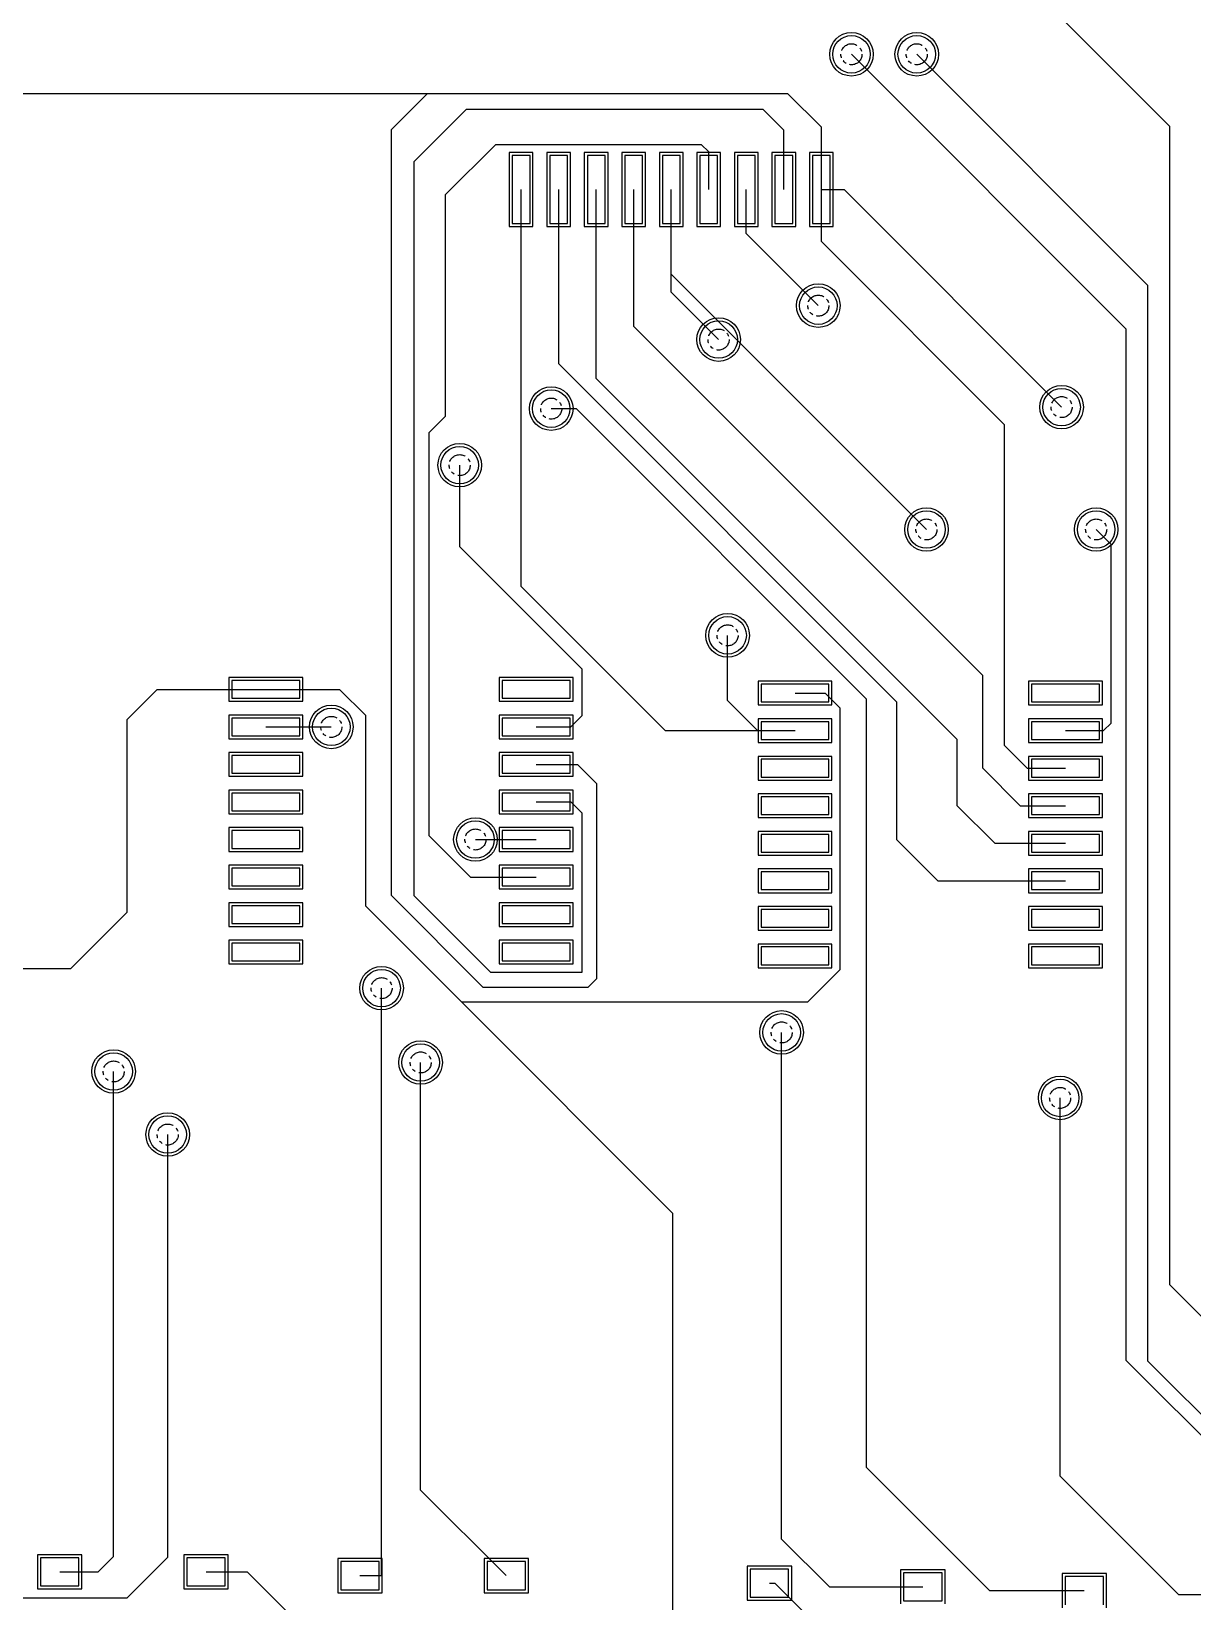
# Model space of a CAD drawing. Extents: x 208 to 628, y 649 to 1243.
# Drawn here: x 348.5 to 387.8, y 1077.9 to 1131 of the extents above; entities that cross this region are included whole.
import ezdxf

# ---------------------------------------------------------------- set-up
doc = ezdxf.new("R2010")
doc.units = 0
doc.header["$MEASUREMENT"] = 0
doc.linetypes.add('PHANTOM2', pattern=[1.25, 0.625, -0.125, 0.125, -0.125, 0.125, -0.125])
for name, color, linetype in [('BottomSolder', 6, 'CONTINUOUS'), ('MultiLayer', 9, 'CONTINUOUS'), ('TOPLAYER', 250, 'CONTINUOUS'), ('TopPaste', 8, 'CONTINUOUS'), ('TopSolder', 216, 'CONTINUOUS'), ('VIAHOLELAYER', 255, 'PHANTOM2')]:
    doc.layers.add(name, color=color, linetype=linetype)

msp = doc.modelspace()

# ---------------------------------------------------------------- linework, layer by layer
at = {"layer": 'BottomSolder'}
for centre in [(376.267, 1130.251), (378.477, 1130.251), (375.146, 1121.746), (371.772, 1120.599), (366.107, 1118.262), (383.379, 1118.313), (363.009, 1116.349), (378.805, 1114.173), (384.548, 1114.173), (372.076, 1110.591), (358.665, 1107.493), (363.542, 1103.683), (360.367, 1098.653), (373.905, 1097.155), (361.688, 1096.139), (351.299, 1095.834), (383.329, 1094.939), (353.128, 1093.7)]:
    msp.add_circle(centre, 0.737, dxfattribs=at)
at = {"layer": 'MultiLayer'}
for centre in [(376.267, 1130.251), (378.477, 1130.251), (375.146, 1121.746), (371.772, 1120.599), (366.107, 1118.262), (383.379, 1118.313), (363.009, 1116.349), (378.805, 1114.173), (384.548, 1114.173), (372.076, 1110.591), (358.665, 1107.493), (363.542, 1103.683), (360.367, 1098.653), (373.905, 1097.155), (361.688, 1096.139), (351.299, 1095.834), (383.329, 1094.939), (353.128, 1093.7)]:
    msp.add_circle(centre, 0.635, dxfattribs=at)
at = {"layer": 'TOPLAYER'}
for p, q in [((381.195, 1133.655), (387.037, 1127.813)), ((376.267, 1130.251), (385.564, 1120.955)), ((378.477, 1130.251), (386.3, 1122.428)), ((341.596, 1128.93), (361.916, 1128.93)), ((360.697, 1127.711), (361.916, 1128.93)), ((361.916, 1128.93), (374.108, 1128.93)), ((374.108, 1128.93), (375.249, 1127.79)), ((361.473, 1126.625), (363.245, 1128.397)), ((363.245, 1128.397), (373.267, 1128.397)), ((373.267, 1128.397), (373.979, 1127.686)), ((360.697, 1101.79), (360.697, 1127.711)), ((373.979, 1125.676), (373.979, 1127.686)), ((375.249, 1125.676), (375.249, 1127.79)), ((387.037, 1088.61), (387.037, 1127.813)), ((362.53, 1125.505), (364.228, 1127.203)), ((364.228, 1127.203), (371.185, 1127.203)), ((371.185, 1127.203), (371.439, 1126.949)), ((371.439, 1125.676), (371.439, 1126.949)), ((361.473, 1101.772), (361.473, 1126.625)), ((365.389, 1126.826), (364.789, 1126.826)), ((364.789, 1126.826), (364.789, 1124.526)), ((365.389, 1124.526), (365.389, 1126.826)), ((366.659, 1126.826), (366.059, 1126.826)), ((366.059, 1126.826), (366.059, 1124.526)), ((366.659, 1124.526), (366.659, 1126.826)), ((367.929, 1126.826), (367.329, 1126.826)), ((367.329, 1126.826), (367.329, 1124.526)), ((367.929, 1124.526), (367.929, 1126.826)), ((369.199, 1126.826), (368.599, 1126.826)), ((368.599, 1126.826), (368.599, 1124.526)), ((369.199, 1124.526), (369.199, 1126.826)), ((370.469, 1126.826), (369.869, 1126.826)), ((369.869, 1126.826), (369.869, 1124.526)), ((370.469, 1124.526), (370.469, 1126.826)), ((371.739, 1126.826), (371.139, 1126.826)), ((371.139, 1126.826), (371.139, 1124.526)), ((371.739, 1124.526), (371.739, 1126.826)), ((373.009, 1126.826), (372.409, 1126.826)), ((372.409, 1126.826), (372.409, 1124.526)), ((373.009, 1124.526), (373.009, 1126.826)), ((374.279, 1126.826), (373.679, 1126.826)), ((373.679, 1126.826), (373.679, 1124.526)), ((374.279, 1124.526), (374.279, 1126.826)), ((375.549, 1126.826), (374.949, 1126.826)), ((374.949, 1126.826), (374.949, 1124.526)), ((375.549, 1124.526), (375.549, 1126.826)), ((362.53, 1118.003), (362.53, 1125.505)), ((365.089, 1112.242), (365.089, 1125.676)), ((366.359, 1119.774), (366.359, 1125.676)), ((367.629, 1119.281), (367.629, 1125.676)), ((368.899, 1121.045), (368.899, 1125.676)), ((370.169, 1122.809), (370.169, 1125.676)), ((372.709, 1124.183), (372.709, 1125.676)), ((375.249, 1123.919), (375.249, 1125.676)), ((375.249, 1125.676), (376.017, 1125.676)), ((376.017, 1125.676), (383.379, 1118.313)), ((364.789, 1124.526), (365.389, 1124.526)), ((366.059, 1124.526), (366.659, 1124.526)), ((367.329, 1124.526), (367.929, 1124.526)), ((368.599, 1124.526), (369.199, 1124.526)), ((369.869, 1124.526), (370.469, 1124.526)), ((371.139, 1124.526), (371.739, 1124.526)), ((372.409, 1124.526), (373.009, 1124.526)), ((373.679, 1124.526), (374.279, 1124.526)), ((374.949, 1124.526), (375.549, 1124.526)), ((372.709, 1124.183), (375.146, 1121.746)), ((375.249, 1123.919), (381.449, 1117.718)), ((370.169, 1122.202), (370.169, 1122.809)), ((370.169, 1122.809), (378.805, 1114.173)), ((370.169, 1122.202), (371.772, 1120.599)), ((386.3, 1086.033), (386.3, 1122.428)), ((368.899, 1121.045), (380.716, 1109.227)), ((385.564, 1086.055), (385.564, 1120.955)), ((366.359, 1119.774), (377.807, 1108.325)), ((367.629, 1119.281), (379.849, 1107.061)), ((361.977, 1117.45), (362.53, 1118.003)), ((366.107, 1118.262), (366.946, 1118.262)), ((366.946, 1118.262), (376.775, 1108.432)), ((361.977, 1103.81), (361.977, 1117.45)), ((381.449, 1106.858), (381.449, 1117.718)), ((363.009, 1113.589), (363.009, 1116.349)), ((384.548, 1114.173), (385.056, 1113.665)), ((363.009, 1113.589), (367.149, 1109.448)), ((385.056, 1107.62), (385.056, 1113.665)), ((365.089, 1112.242), (369.965, 1107.366)), ((372.076, 1108.382), (372.076, 1110.591)), ((367.149, 1107.874), (367.149, 1109.448)), ((357.6, 1109.063), (355.3, 1109.063)), ((355.3, 1109.063), (355.3, 1108.463)), ((357.6, 1108.463), (357.6, 1109.063)), ((366.749, 1109.063), (364.449, 1109.063)), ((364.449, 1109.063), (364.449, 1108.463)), ((366.749, 1108.463), (366.749, 1109.063)), ((375.507, 1108.936), (373.207, 1108.936)), ((373.207, 1108.936), (373.207, 1108.336)), ((375.507, 1108.336), (375.507, 1108.936)), ((380.716, 1106.092), (380.716, 1109.227)), ((384.656, 1108.936), (382.356, 1108.936)), ((382.356, 1108.936), (382.356, 1108.336)), ((384.656, 1108.336), (384.656, 1108.936)), ((351.756, 1107.747), (352.772, 1108.763)), ((352.772, 1108.763), (356.45, 1108.763)), ((355.3, 1108.463), (357.6, 1108.463)), ((356.45, 1108.763), (358.945, 1108.763)), ((358.945, 1108.763), (359.834, 1107.874)), ((364.449, 1108.463), (366.749, 1108.463)), ((372.076, 1108.382), (373.092, 1107.366)), ((373.207, 1108.336), (375.507, 1108.336)), ((374.357, 1108.636), (375.38, 1108.636)), ((375.38, 1108.636), (375.886, 1108.129)), ((376.775, 1082.432), (376.775, 1108.432)), ((377.807, 1103.667), (377.807, 1108.325)), ((382.356, 1108.336), (384.656, 1108.336)), ((351.756, 1101.219), (351.756, 1107.747)), ((357.6, 1107.793), (355.3, 1107.793)), ((355.3, 1107.793), (355.3, 1107.193)), ((357.6, 1107.193), (357.6, 1107.793)), ((359.834, 1101.422), (359.834, 1107.874)), ((366.749, 1107.793), (364.449, 1107.793)), ((364.449, 1107.793), (364.449, 1107.193)), ((366.749, 1107.193), (366.749, 1107.793)), ((366.768, 1107.493), (367.149, 1107.874)), ((375.886, 1099.288), (375.886, 1108.129)), ((356.45, 1107.493), (358.665, 1107.493)), ((365.599, 1107.493), (366.768, 1107.493)), ((369.965, 1107.366), (373.092, 1107.366)), ((373.092, 1107.366), (374.357, 1107.366)), ((375.507, 1107.666), (373.207, 1107.666)), ((373.207, 1107.666), (373.207, 1107.066)), ((375.507, 1107.066), (375.507, 1107.666)), ((384.656, 1107.666), (382.356, 1107.666)), ((382.356, 1107.666), (382.356, 1107.066)), ((383.506, 1107.366), (384.802, 1107.366)), ((384.656, 1107.066), (384.656, 1107.666)), ((384.802, 1107.366), (385.056, 1107.62)), ((355.3, 1107.193), (357.6, 1107.193)), ((364.449, 1107.193), (366.749, 1107.193)), ((373.207, 1107.066), (375.507, 1107.066)), ((379.849, 1104.826), (379.849, 1107.061)), ((381.449, 1106.858), (382.211, 1106.096)), ((382.356, 1107.066), (384.656, 1107.066)), ((357.6, 1106.523), (355.3, 1106.523)), ((355.3, 1106.523), (355.3, 1105.923)), ((357.6, 1105.923), (357.6, 1106.523)), ((366.749, 1106.523), (364.449, 1106.523)), ((364.449, 1106.523), (364.449, 1105.923)), ((365.599, 1106.223), (366.996, 1106.223)), ((366.749, 1105.923), (366.749, 1106.523)), ((366.996, 1106.223), (367.653, 1105.566)), ((375.507, 1106.396), (373.207, 1106.396)), ((373.207, 1106.396), (373.207, 1105.796)), ((375.507, 1105.796), (375.507, 1106.396)), ((384.656, 1106.396), (382.356, 1106.396)), ((382.356, 1106.396), (382.356, 1105.796)), ((384.656, 1105.796), (384.656, 1106.396)), ((355.3, 1105.923), (357.6, 1105.923)), ((364.449, 1105.923), (366.749, 1105.923)), ((373.207, 1105.796), (375.507, 1105.796)), ((380.716, 1106.092), (381.982, 1104.826)), ((382.211, 1106.096), (383.506, 1106.096)), ((382.356, 1105.796), (384.656, 1105.796)), ((357.6, 1105.253), (355.3, 1105.253)), ((355.3, 1105.253), (355.3, 1104.653)), ((357.6, 1104.653), (357.6, 1105.253)), ((366.749, 1105.253), (364.449, 1105.253)), ((364.449, 1105.253), (364.449, 1104.653)), ((366.749, 1104.653), (366.749, 1105.253)), ((367.653, 1098.984), (367.653, 1105.566)), ((375.507, 1105.126), (373.207, 1105.126)), ((373.207, 1105.126), (373.207, 1104.526)), ((375.507, 1104.526), (375.507, 1105.126)), ((384.656, 1105.126), (382.356, 1105.126)), ((382.356, 1105.126), (382.356, 1104.526)), ((384.656, 1104.526), (384.656, 1105.126)), ((355.3, 1104.653), (357.6, 1104.653)), ((364.449, 1104.653), (366.749, 1104.653)), ((365.599, 1104.953), (366.768, 1104.953)), ((366.768, 1104.953), (367.149, 1104.572)), ((367.149, 1099.195), (367.149, 1104.572)), ((379.849, 1104.826), (381.119, 1103.556)), ((381.982, 1104.826), (383.506, 1104.826)), ((373.207, 1104.526), (375.507, 1104.526)), ((382.356, 1104.526), (384.656, 1104.526)), ((357.6, 1103.983), (355.3, 1103.983)), ((355.3, 1103.983), (355.3, 1103.383)), ((357.6, 1103.383), (357.6, 1103.983)), ((361.977, 1103.81), (363.374, 1102.413)), ((363.542, 1103.683), (365.599, 1103.683)), ((366.749, 1103.983), (364.449, 1103.983)), ((364.449, 1103.983), (364.449, 1103.383)), ((366.749, 1103.383), (366.749, 1103.983)), ((375.507, 1103.856), (373.207, 1103.856)), ((373.207, 1103.856), (373.207, 1103.256)), ((375.507, 1103.256), (375.507, 1103.856)), ((377.807, 1103.667), (379.188, 1102.286)), ((381.119, 1103.556), (383.506, 1103.556)), ((384.656, 1103.856), (382.356, 1103.856)), ((382.356, 1103.856), (382.356, 1103.256)), ((384.656, 1103.256), (384.656, 1103.856)), ((355.3, 1103.383), (357.6, 1103.383)), ((364.449, 1103.383), (366.749, 1103.383)), ((373.207, 1103.256), (375.507, 1103.256)), ((382.356, 1103.256), (384.656, 1103.256)), ((357.6, 1102.713), (355.3, 1102.713)), ((355.3, 1102.713), (355.3, 1102.113)), ((357.6, 1102.113), (357.6, 1102.713)), ((366.749, 1102.713), (364.449, 1102.713)), ((364.449, 1102.713), (364.449, 1102.113)), ((366.749, 1102.113), (366.749, 1102.713)), ((375.507, 1102.586), (373.207, 1102.586)), ((373.207, 1102.586), (373.207, 1101.986)), ((375.507, 1101.986), (375.507, 1102.586)), ((384.656, 1102.586), (382.356, 1102.586)), ((382.356, 1102.586), (382.356, 1101.986)), ((384.656, 1101.986), (384.656, 1102.586)), ((355.3, 1102.113), (357.6, 1102.113)), ((363.374, 1102.413), (365.599, 1102.413)), ((364.449, 1102.113), (366.749, 1102.113)), ((373.207, 1101.986), (375.507, 1101.986)), ((379.188, 1102.286), (383.506, 1102.286)), ((382.356, 1101.986), (384.656, 1101.986)), ((357.6, 1101.443), (355.3, 1101.443)), ((355.3, 1101.443), (355.3, 1100.843)), ((357.6, 1100.843), (357.6, 1101.443)), ((359.834, 1101.422), (363.068, 1098.187)), ((360.697, 1101.79), (363.796, 1098.691)), ((361.473, 1101.772), (364.05, 1099.195)), ((366.749, 1101.443), (364.449, 1101.443)), ((364.449, 1101.443), (364.449, 1100.843)), ((366.749, 1100.843), (366.749, 1101.443)), ((349.851, 1099.314), (351.756, 1101.219)), ((355.3, 1100.843), (357.6, 1100.843)), ((364.449, 1100.843), (366.749, 1100.843)), ((375.507, 1101.316), (373.207, 1101.316)), ((373.207, 1101.316), (373.207, 1100.716)), ((375.507, 1100.716), (375.507, 1101.316)), ((384.656, 1101.316), (382.356, 1101.316)), ((382.356, 1101.316), (382.356, 1100.716)), ((384.656, 1100.716), (384.656, 1101.316)), ((373.207, 1100.716), (375.507, 1100.716)), ((382.356, 1100.716), (384.656, 1100.716)), ((357.6, 1100.173), (355.3, 1100.173)), ((355.3, 1100.173), (355.3, 1099.573)), ((357.6, 1099.573), (357.6, 1100.173)), ((366.749, 1100.173), (364.449, 1100.173)), ((364.449, 1100.173), (364.449, 1099.573)), ((366.749, 1099.573), (366.749, 1100.173)), ((375.507, 1100.046), (373.207, 1100.046)), ((373.207, 1100.046), (373.207, 1099.446)), ((375.507, 1099.446), (375.507, 1100.046)), ((384.656, 1100.046), (382.356, 1100.046)), ((382.356, 1100.046), (382.356, 1099.446)), ((384.656, 1099.446), (384.656, 1100.046)), ((344.543, 1099.314), (349.851, 1099.314)), ((355.3, 1099.573), (357.6, 1099.573)), ((364.449, 1099.573), (366.749, 1099.573)), ((373.207, 1099.446), (375.507, 1099.446)), ((374.786, 1098.187), (375.886, 1099.288)), ((382.356, 1099.446), (384.656, 1099.446)), ((364.05, 1099.195), (367.149, 1099.195)), ((367.361, 1098.691), (367.653, 1098.984)), ((360.367, 1078.775), (360.367, 1098.653)), ((363.068, 1098.187), (374.786, 1098.187)), ((363.068, 1098.187), (370.222, 1091.033)), ((363.796, 1098.691), (367.361, 1098.691)), ((373.905, 1080.01), (373.905, 1097.155)), ((361.688, 1081.67), (361.688, 1096.139)), ((351.299, 1079.426), (351.299, 1095.834)), ((383.329, 1082.143), (383.329, 1094.939)), ((353.128, 1079.4), (353.128, 1093.7)), ((370.222, 1072.161), (370.222, 1091.033)), ((387.037, 1088.61), (397.634, 1078.013)), ((385.564, 1086.055), (393.479, 1078.14)), ((386.3, 1086.033), (393.34, 1078.994)), ((376.775, 1082.432), (380.941, 1078.267)), ((383.329, 1082.143), (387.333, 1078.14)), ((361.688, 1081.67), (364.583, 1078.775)), ((373.905, 1080.01), (375.522, 1078.394)), ((350.123, 1079.377), (348.823, 1079.377)), ((348.823, 1079.377), (348.823, 1078.427)), ((350.123, 1078.427), (350.123, 1079.377)), ((350.775, 1078.902), (351.299, 1079.426)), ((351.756, 1078.029), (353.128, 1079.4)), ((355.076, 1079.377), (353.776, 1079.377)), ((353.776, 1079.377), (353.776, 1078.427)), ((355.076, 1078.427), (355.076, 1079.377)), ((360.283, 1079.25), (358.983, 1079.25)), ((358.983, 1079.25), (358.983, 1078.3)), ((360.283, 1078.3), (360.283, 1079.25)), ((365.236, 1079.25), (363.936, 1079.25)), ((363.936, 1079.25), (363.936, 1078.3)), ((365.236, 1078.3), (365.236, 1079.25)), ((349.473, 1078.902), (350.775, 1078.902)), ((354.426, 1078.902), (355.82, 1078.902)), ((355.82, 1078.902), (359.36, 1075.362)), ((359.633, 1078.775), (360.367, 1078.775)), ((364.583, 1078.775), (364.586, 1078.775)), ((374.142, 1078.996), (372.842, 1078.996)), ((372.842, 1078.996), (372.842, 1078.046)), ((373.492, 1078.521), (373.677, 1078.521)), ((373.677, 1078.521), (374.931, 1077.267)), ((374.142, 1078.046), (374.142, 1078.996)), ((379.333, 1078.869), (378.033, 1078.869)), ((378.033, 1078.869), (378.033, 1077.919)), ((379.333, 1077.919), (379.333, 1078.869)), ((384.794, 1078.742), (383.494, 1078.742)), ((383.494, 1078.742), (383.494, 1077.792)), ((384.794, 1077.792), (384.794, 1078.742)), ((346.727, 1078.029), (351.756, 1078.029)), ((348.823, 1078.427), (350.123, 1078.427)), ((353.776, 1078.427), (355.076, 1078.427)), ((358.983, 1078.3), (360.283, 1078.3)), ((363.936, 1078.3), (365.236, 1078.3)), ((372.842, 1078.046), (374.142, 1078.046)), ((375.522, 1078.394), (378.683, 1078.394)), ((380.941, 1078.267), (384.144, 1078.267)), ((387.333, 1078.14), (389.351, 1078.14)), ((378.033, 1077.919), (379.333, 1077.919))]:
    msp.add_line(p, q, dxfattribs=at)
for centre in [(376.267, 1130.251), (378.477, 1130.251), (375.146, 1121.746), (371.772, 1120.599), (366.107, 1118.262), (383.379, 1118.313), (363.009, 1116.349), (378.805, 1114.173), (384.548, 1114.173), (372.076, 1110.591), (358.665, 1107.493), (363.542, 1103.683), (360.367, 1098.653), (373.905, 1097.155), (361.688, 1096.139), (351.299, 1095.834), (383.329, 1094.939), (353.128, 1093.7)]:
    msp.add_circle(centre, 0.635, dxfattribs=at)
at = {"layer": 'TopPaste'}
for p, q in [((365.389, 1126.826), (364.789, 1126.826)), ((364.789, 1126.826), (364.789, 1124.526)), ((365.389, 1124.526), (365.389, 1126.826)), ((366.659, 1126.826), (366.059, 1126.826)), ((366.059, 1126.826), (366.059, 1124.526)), ((366.659, 1124.526), (366.659, 1126.826)), ((367.929, 1126.826), (367.329, 1126.826)), ((367.329, 1126.826), (367.329, 1124.526)), ((367.929, 1124.526), (367.929, 1126.826)), ((369.199, 1126.826), (368.599, 1126.826)), ((368.599, 1126.826), (368.599, 1124.526)), ((369.199, 1124.526), (369.199, 1126.826)), ((370.469, 1126.826), (369.869, 1126.826)), ((369.869, 1126.826), (369.869, 1124.526)), ((370.469, 1124.526), (370.469, 1126.826)), ((371.739, 1126.826), (371.139, 1126.826)), ((371.139, 1126.826), (371.139, 1124.526)), ((371.739, 1124.526), (371.739, 1126.826)), ((373.009, 1126.826), (372.409, 1126.826)), ((372.409, 1126.826), (372.409, 1124.526)), ((373.009, 1124.526), (373.009, 1126.826)), ((374.279, 1126.826), (373.679, 1126.826)), ((373.679, 1126.826), (373.679, 1124.526)), ((374.279, 1124.526), (374.279, 1126.826)), ((375.549, 1126.826), (374.949, 1126.826)), ((374.949, 1126.826), (374.949, 1124.526)), ((375.549, 1124.526), (375.549, 1126.826)), ((364.789, 1124.526), (365.389, 1124.526)), ((366.059, 1124.526), (366.659, 1124.526)), ((367.329, 1124.526), (367.929, 1124.526)), ((368.599, 1124.526), (369.199, 1124.526)), ((369.869, 1124.526), (370.469, 1124.526)), ((371.139, 1124.526), (371.739, 1124.526)), ((372.409, 1124.526), (373.009, 1124.526)), ((373.679, 1124.526), (374.279, 1124.526)), ((374.949, 1124.526), (375.549, 1124.526)), ((357.6, 1109.063), (355.3, 1109.063)), ((355.3, 1109.063), (355.3, 1108.463)), ((357.6, 1108.463), (357.6, 1109.063)), ((366.749, 1109.063), (364.449, 1109.063)), ((364.449, 1109.063), (364.449, 1108.463)), ((366.749, 1108.463), (366.749, 1109.063)), ((375.507, 1108.936), (373.207, 1108.936)), ((373.207, 1108.936), (373.207, 1108.336)), ((375.507, 1108.336), (375.507, 1108.936)), ((384.656, 1108.936), (382.356, 1108.936)), ((382.356, 1108.936), (382.356, 1108.336)), ((384.656, 1108.336), (384.656, 1108.936)), ((355.3, 1108.463), (357.6, 1108.463)), ((364.449, 1108.463), (366.749, 1108.463)), ((373.207, 1108.336), (375.507, 1108.336)), ((382.356, 1108.336), (384.656, 1108.336)), ((357.6, 1107.793), (355.3, 1107.793)), ((355.3, 1107.793), (355.3, 1107.193)), ((357.6, 1107.193), (357.6, 1107.793)), ((366.749, 1107.793), (364.449, 1107.793)), ((364.449, 1107.793), (364.449, 1107.193)), ((366.749, 1107.193), (366.749, 1107.793)), ((375.507, 1107.666), (373.207, 1107.666)), ((373.207, 1107.666), (373.207, 1107.066)), ((375.507, 1107.066), (375.507, 1107.666)), ((384.656, 1107.666), (382.356, 1107.666)), ((382.356, 1107.666), (382.356, 1107.066)), ((384.656, 1107.066), (384.656, 1107.666)), ((355.3, 1107.193), (357.6, 1107.193)), ((364.449, 1107.193), (366.749, 1107.193)), ((373.207, 1107.066), (375.507, 1107.066)), ((382.356, 1107.066), (384.656, 1107.066)), ((357.6, 1106.523), (355.3, 1106.523)), ((355.3, 1106.523), (355.3, 1105.923)), ((357.6, 1105.923), (357.6, 1106.523)), ((366.749, 1106.523), (364.449, 1106.523)), ((364.449, 1106.523), (364.449, 1105.923)), ((366.749, 1105.923), (366.749, 1106.523)), ((375.507, 1106.396), (373.207, 1106.396)), ((373.207, 1106.396), (373.207, 1105.796)), ((375.507, 1105.796), (375.507, 1106.396)), ((384.656, 1106.396), (382.356, 1106.396)), ((382.356, 1106.396), (382.356, 1105.796)), ((384.656, 1105.796), (384.656, 1106.396)), ((355.3, 1105.923), (357.6, 1105.923)), ((364.449, 1105.923), (366.749, 1105.923)), ((373.207, 1105.796), (375.507, 1105.796)), ((382.356, 1105.796), (384.656, 1105.796)), ((357.6, 1105.253), (355.3, 1105.253)), ((355.3, 1105.253), (355.3, 1104.653)), ((357.6, 1104.653), (357.6, 1105.253)), ((366.749, 1105.253), (364.449, 1105.253)), ((364.449, 1105.253), (364.449, 1104.653)), ((366.749, 1104.653), (366.749, 1105.253)), ((375.507, 1105.126), (373.207, 1105.126)), ((373.207, 1105.126), (373.207, 1104.526)), ((375.507, 1104.526), (375.507, 1105.126)), ((384.656, 1105.126), (382.356, 1105.126)), ((382.356, 1105.126), (382.356, 1104.526)), ((384.656, 1104.526), (384.656, 1105.126)), ((355.3, 1104.653), (357.6, 1104.653)), ((364.449, 1104.653), (366.749, 1104.653)), ((373.207, 1104.526), (375.507, 1104.526)), ((382.356, 1104.526), (384.656, 1104.526)), ((357.6, 1103.983), (355.3, 1103.983)), ((355.3, 1103.983), (355.3, 1103.383)), ((357.6, 1103.383), (357.6, 1103.983)), ((366.749, 1103.983), (364.449, 1103.983)), ((364.449, 1103.983), (364.449, 1103.383)), ((366.749, 1103.383), (366.749, 1103.983)), ((375.507, 1103.856), (373.207, 1103.856)), ((373.207, 1103.856), (373.207, 1103.256)), ((375.507, 1103.256), (375.507, 1103.856)), ((384.656, 1103.856), (382.356, 1103.856)), ((382.356, 1103.856), (382.356, 1103.256)), ((384.656, 1103.256), (384.656, 1103.856)), ((355.3, 1103.383), (357.6, 1103.383)), ((364.449, 1103.383), (366.749, 1103.383)), ((373.207, 1103.256), (375.507, 1103.256)), ((382.356, 1103.256), (384.656, 1103.256)), ((357.6, 1102.713), (355.3, 1102.713)), ((355.3, 1102.713), (355.3, 1102.113)), ((357.6, 1102.113), (357.6, 1102.713)), ((366.749, 1102.713), (364.449, 1102.713)), ((364.449, 1102.713), (364.449, 1102.113)), ((366.749, 1102.113), (366.749, 1102.713)), ((375.507, 1102.586), (373.207, 1102.586)), ((373.207, 1102.586), (373.207, 1101.986)), ((375.507, 1101.986), (375.507, 1102.586)), ((384.656, 1102.586), (382.356, 1102.586)), ((382.356, 1102.586), (382.356, 1101.986)), ((384.656, 1101.986), (384.656, 1102.586)), ((355.3, 1102.113), (357.6, 1102.113)), ((364.449, 1102.113), (366.749, 1102.113)), ((373.207, 1101.986), (375.507, 1101.986)), ((382.356, 1101.986), (384.656, 1101.986)), ((357.6, 1101.443), (355.3, 1101.443)), ((355.3, 1101.443), (355.3, 1100.843)), ((357.6, 1100.843), (357.6, 1101.443)), ((366.749, 1101.443), (364.449, 1101.443)), ((364.449, 1101.443), (364.449, 1100.843)), ((366.749, 1100.843), (366.749, 1101.443)), ((355.3, 1100.843), (357.6, 1100.843)), ((364.449, 1100.843), (366.749, 1100.843)), ((375.507, 1101.316), (373.207, 1101.316)), ((373.207, 1101.316), (373.207, 1100.716)), ((375.507, 1100.716), (375.507, 1101.316)), ((384.656, 1101.316), (382.356, 1101.316)), ((382.356, 1101.316), (382.356, 1100.716)), ((384.656, 1100.716), (384.656, 1101.316)), ((373.207, 1100.716), (375.507, 1100.716)), ((382.356, 1100.716), (384.656, 1100.716)), ((357.6, 1100.173), (355.3, 1100.173)), ((355.3, 1100.173), (355.3, 1099.573)), ((357.6, 1099.573), (357.6, 1100.173)), ((366.749, 1100.173), (364.449, 1100.173)), ((364.449, 1100.173), (364.449, 1099.573)), ((366.749, 1099.573), (366.749, 1100.173)), ((375.507, 1100.046), (373.207, 1100.046)), ((373.207, 1100.046), (373.207, 1099.446)), ((375.507, 1099.446), (375.507, 1100.046)), ((384.656, 1100.046), (382.356, 1100.046)), ((382.356, 1100.046), (382.356, 1099.446)), ((384.656, 1099.446), (384.656, 1100.046)), ((355.3, 1099.573), (357.6, 1099.573)), ((364.449, 1099.573), (366.749, 1099.573)), ((373.207, 1099.446), (375.507, 1099.446)), ((382.356, 1099.446), (384.656, 1099.446)), ((350.123, 1079.377), (348.823, 1079.377)), ((348.823, 1079.377), (348.823, 1078.427)), ((350.123, 1078.427), (350.123, 1079.377)), ((355.076, 1079.377), (353.776, 1079.377)), ((353.776, 1079.377), (353.776, 1078.427)), ((355.076, 1078.427), (355.076, 1079.377)), ((360.283, 1079.25), (358.983, 1079.25)), ((358.983, 1079.25), (358.983, 1078.3)), ((360.283, 1078.3), (360.283, 1079.25)), ((365.236, 1079.25), (363.936, 1079.25)), ((363.936, 1079.25), (363.936, 1078.3)), ((365.236, 1078.3), (365.236, 1079.25)), ((374.142, 1078.996), (372.842, 1078.996)), ((372.842, 1078.996), (372.842, 1078.046)), ((374.142, 1078.046), (374.142, 1078.996)), ((379.333, 1078.869), (378.033, 1078.869)), ((378.033, 1078.869), (378.033, 1077.919)), ((379.333, 1077.919), (379.333, 1078.869)), ((384.794, 1078.742), (383.494, 1078.742)), ((383.494, 1078.742), (383.494, 1077.792)), ((384.794, 1077.792), (384.794, 1078.742)), ((348.823, 1078.427), (350.123, 1078.427)), ((353.776, 1078.427), (355.076, 1078.427)), ((358.983, 1078.3), (360.283, 1078.3)), ((363.936, 1078.3), (365.236, 1078.3)), ((372.842, 1078.046), (374.142, 1078.046)), ((378.033, 1077.919), (379.333, 1077.919))]:
    msp.add_line(p, q, dxfattribs=at)
at = {"layer": 'TopSolder'}
for p, q in [((365.49, 1126.927), (364.687, 1126.927)), ((364.687, 1126.927), (364.687, 1124.424)), ((365.49, 1124.424), (365.49, 1126.927)), ((366.76, 1126.927), (365.957, 1126.927)), ((365.957, 1126.927), (365.957, 1124.424)), ((366.76, 1124.424), (366.76, 1126.927)), ((368.03, 1126.927), (367.227, 1126.927)), ((367.227, 1126.927), (367.227, 1124.424)), ((368.03, 1124.424), (368.03, 1126.927)), ((369.3, 1126.927), (368.497, 1126.927)), ((368.497, 1126.927), (368.497, 1124.424)), ((369.3, 1124.424), (369.3, 1126.927)), ((370.57, 1126.927), (369.767, 1126.927)), ((369.767, 1126.927), (369.767, 1124.424)), ((370.57, 1124.424), (370.57, 1126.927)), ((371.84, 1126.927), (371.037, 1126.927)), ((371.037, 1126.927), (371.037, 1124.424)), ((371.84, 1124.424), (371.84, 1126.927)), ((373.11, 1126.927), (372.307, 1126.927)), ((372.307, 1126.927), (372.307, 1124.424)), ((373.11, 1124.424), (373.11, 1126.927)), ((374.38, 1126.927), (373.577, 1126.927)), ((373.577, 1126.927), (373.577, 1124.424)), ((374.38, 1124.424), (374.38, 1126.927)), ((375.65, 1126.927), (374.847, 1126.927)), ((374.847, 1126.927), (374.847, 1124.424)), ((375.65, 1124.424), (375.65, 1126.927)), ((364.687, 1124.424), (365.49, 1124.424)), ((365.957, 1124.424), (366.76, 1124.424)), ((367.227, 1124.424), (368.03, 1124.424)), ((368.497, 1124.424), (369.3, 1124.424)), ((369.767, 1124.424), (370.57, 1124.424)), ((371.037, 1124.424), (371.84, 1124.424)), ((372.307, 1124.424), (373.11, 1124.424)), ((373.577, 1124.424), (374.38, 1124.424)), ((374.847, 1124.424), (375.65, 1124.424)), ((357.701, 1109.164), (355.198, 1109.164)), ((355.198, 1109.164), (355.198, 1108.361)), ((357.701, 1108.361), (357.701, 1109.164)), ((366.851, 1109.164), (364.348, 1109.164)), ((364.348, 1109.164), (364.348, 1108.361)), ((366.851, 1108.361), (366.851, 1109.164)), ((375.608, 1109.037), (373.105, 1109.037)), ((373.105, 1109.037), (373.105, 1108.234)), ((375.608, 1108.234), (375.608, 1109.037)), ((384.758, 1109.037), (382.255, 1109.037)), ((382.255, 1109.037), (382.255, 1108.234)), ((384.758, 1108.234), (384.758, 1109.037)), ((355.198, 1108.361), (357.701, 1108.361)), ((364.348, 1108.361), (366.851, 1108.361)), ((357.701, 1107.894), (355.198, 1107.894)), ((355.198, 1107.894), (355.198, 1107.091)), ((357.701, 1107.091), (357.701, 1107.894)), ((366.851, 1107.894), (364.348, 1107.894)), ((364.348, 1107.894), (364.348, 1107.091)), ((366.851, 1107.091), (366.851, 1107.894)), ((373.105, 1108.234), (375.608, 1108.234)), ((375.608, 1107.767), (373.105, 1107.767)), ((373.105, 1107.767), (373.105, 1106.964)), ((375.608, 1106.964), (375.608, 1107.767)), ((382.255, 1108.234), (384.758, 1108.234)), ((384.758, 1107.767), (382.255, 1107.767)), ((382.255, 1107.767), (382.255, 1106.964)), ((384.758, 1106.964), (384.758, 1107.767)), ((355.198, 1107.091), (357.701, 1107.091)), ((364.348, 1107.091), (366.851, 1107.091)), ((373.105, 1106.964), (375.608, 1106.964)), ((382.255, 1106.964), (384.758, 1106.964)), ((357.701, 1106.624), (355.198, 1106.624)), ((355.198, 1106.624), (355.198, 1105.821)), ((357.701, 1105.821), (357.701, 1106.624)), ((366.851, 1106.624), (364.348, 1106.624)), ((364.348, 1106.624), (364.348, 1105.821)), ((366.851, 1105.821), (366.851, 1106.624)), ((375.608, 1106.497), (373.105, 1106.497)), ((373.105, 1106.497), (373.105, 1105.694)), ((375.608, 1105.694), (375.608, 1106.497)), ((384.758, 1106.497), (382.255, 1106.497)), ((382.255, 1106.497), (382.255, 1105.694)), ((384.758, 1105.694), (384.758, 1106.497)), ((355.198, 1105.821), (357.701, 1105.821)), ((364.348, 1105.821), (366.851, 1105.821)), ((373.105, 1105.694), (375.608, 1105.694)), ((382.255, 1105.694), (384.758, 1105.694)), ((357.701, 1105.354), (355.198, 1105.354)), ((355.198, 1105.354), (355.198, 1104.551)), ((357.701, 1104.551), (357.701, 1105.354)), ((366.851, 1105.354), (364.348, 1105.354)), ((364.348, 1105.354), (364.348, 1104.551)), ((366.851, 1104.551), (366.851, 1105.354)), ((375.608, 1105.227), (373.105, 1105.227)), ((373.105, 1105.227), (373.105, 1104.424)), ((375.608, 1104.424), (375.608, 1105.227)), ((384.758, 1105.227), (382.255, 1105.227)), ((382.255, 1105.227), (382.255, 1104.424)), ((384.758, 1104.424), (384.758, 1105.227)), ((355.198, 1104.551), (357.701, 1104.551)), ((364.348, 1104.551), (366.851, 1104.551)), ((357.701, 1104.084), (355.198, 1104.084)), ((355.198, 1104.084), (355.198, 1103.281)), ((357.701, 1103.281), (357.701, 1104.084)), ((366.851, 1104.084), (364.348, 1104.084)), ((364.348, 1104.084), (364.348, 1103.281)), ((366.851, 1103.281), (366.851, 1104.084)), ((373.105, 1104.424), (375.608, 1104.424)), ((382.255, 1104.424), (384.758, 1104.424)), ((375.608, 1103.957), (373.105, 1103.957)), ((373.105, 1103.957), (373.105, 1103.154)), ((375.608, 1103.154), (375.608, 1103.957)), ((384.758, 1103.957), (382.255, 1103.957)), ((382.255, 1103.957), (382.255, 1103.154)), ((384.758, 1103.154), (384.758, 1103.957)), ((355.198, 1103.281), (357.701, 1103.281)), ((364.348, 1103.281), (366.851, 1103.281)), ((373.105, 1103.154), (375.608, 1103.154)), ((382.255, 1103.154), (384.758, 1103.154)), ((357.701, 1102.814), (355.198, 1102.814)), ((355.198, 1102.814), (355.198, 1102.011)), ((357.701, 1102.011), (357.701, 1102.814)), ((366.851, 1102.814), (364.348, 1102.814)), ((364.348, 1102.814), (364.348, 1102.011)), ((366.851, 1102.011), (366.851, 1102.814)), ((375.608, 1102.687), (373.105, 1102.687)), ((373.105, 1102.687), (373.105, 1101.884)), ((375.608, 1101.884), (375.608, 1102.687)), ((384.758, 1102.687), (382.255, 1102.687)), ((382.255, 1102.687), (382.255, 1101.884)), ((384.758, 1101.884), (384.758, 1102.687)), ((355.198, 1102.011), (357.701, 1102.011)), ((364.348, 1102.011), (366.851, 1102.011)), ((357.701, 1101.544), (355.198, 1101.544)), ((355.198, 1101.544), (355.198, 1100.741)), ((357.701, 1100.741), (357.701, 1101.544)), ((366.851, 1101.544), (364.348, 1101.544)), ((364.348, 1101.544), (364.348, 1100.741)), ((366.851, 1100.741), (366.851, 1101.544)), ((373.105, 1101.884), (375.608, 1101.884)), ((375.608, 1101.417), (373.105, 1101.417)), ((373.105, 1101.417), (373.105, 1100.614)), ((375.608, 1100.614), (375.608, 1101.417)), ((382.255, 1101.884), (384.758, 1101.884)), ((384.758, 1101.417), (382.255, 1101.417)), ((382.255, 1101.417), (382.255, 1100.614)), ((384.758, 1100.614), (384.758, 1101.417)), ((355.198, 1100.741), (357.701, 1100.741)), ((364.348, 1100.741), (366.851, 1100.741)), ((373.105, 1100.614), (375.608, 1100.614)), ((382.255, 1100.614), (384.758, 1100.614)), ((357.701, 1100.274), (355.198, 1100.274)), ((355.198, 1100.274), (355.198, 1099.471)), ((357.701, 1099.471), (357.701, 1100.274)), ((366.851, 1100.274), (364.348, 1100.274)), ((364.348, 1100.274), (364.348, 1099.471)), ((366.851, 1099.471), (366.851, 1100.274)), ((375.608, 1100.147), (373.105, 1100.147)), ((373.105, 1100.147), (373.105, 1099.344)), ((375.608, 1099.344), (375.608, 1100.147)), ((384.758, 1100.147), (382.255, 1100.147)), ((382.255, 1100.147), (382.255, 1099.344)), ((384.758, 1099.344), (384.758, 1100.147)), ((355.198, 1099.471), (357.701, 1099.471)), ((364.348, 1099.471), (366.851, 1099.471)), ((373.105, 1099.344), (375.608, 1099.344)), ((382.255, 1099.344), (384.758, 1099.344)), ((350.225, 1079.478), (348.722, 1079.478)), ((348.722, 1079.478), (348.722, 1078.325)), ((350.225, 1078.325), (350.225, 1079.478)), ((355.178, 1079.478), (353.675, 1079.478)), ((353.675, 1079.478), (353.675, 1078.325)), ((355.178, 1078.325), (355.178, 1079.478)), ((360.385, 1079.351), (358.882, 1079.351)), ((358.882, 1079.351), (358.882, 1078.198)), ((360.385, 1078.198), (360.385, 1079.351)), ((365.338, 1079.351), (363.835, 1079.351)), ((363.835, 1079.351), (363.835, 1078.198)), ((365.338, 1078.198), (365.338, 1079.351)), ((374.244, 1079.097), (372.741, 1079.097)), ((372.741, 1079.097), (372.741, 1077.944)), ((374.244, 1077.944), (374.244, 1079.097)), ((379.435, 1078.97), (377.932, 1078.97)), ((377.932, 1078.97), (377.932, 1077.817)), ((379.435, 1077.817), (379.435, 1078.97)), ((384.896, 1078.843), (383.393, 1078.843)), ((383.393, 1078.843), (383.393, 1077.69)), ((384.896, 1077.69), (384.896, 1078.843)), ((348.722, 1078.325), (350.225, 1078.325)), ((353.675, 1078.325), (355.178, 1078.325)), ((358.882, 1078.198), (360.385, 1078.198)), ((363.835, 1078.198), (365.338, 1078.198)), ((372.741, 1077.944), (374.244, 1077.944))]:
    msp.add_line(p, q, dxfattribs=at)
for centre in [(376.267, 1130.251), (378.477, 1130.251), (375.146, 1121.746), (371.772, 1120.599), (366.107, 1118.262), (383.379, 1118.313), (363.009, 1116.349), (378.805, 1114.173), (384.548, 1114.173), (372.076, 1110.591), (358.665, 1107.493), (363.542, 1103.683), (360.367, 1098.653), (373.905, 1097.155), (361.688, 1096.139), (351.299, 1095.834), (383.329, 1094.939), (353.128, 1093.7)]:
    msp.add_circle(centre, 0.737, dxfattribs=at)
at = {"layer": 'VIAHOLELAYER'}
for centre in [(376.267, 1130.251), (378.477, 1130.251), (375.146, 1121.746), (371.772, 1120.599), (366.107, 1118.262), (383.379, 1118.313), (363.009, 1116.349), (378.805, 1114.173), (384.548, 1114.173), (372.076, 1110.591), (358.665, 1107.493), (363.542, 1103.683), (360.367, 1098.653), (373.905, 1097.155), (351.299, 1095.834), (361.688, 1096.139), (383.329, 1094.939), (353.128, 1093.7)]:
    msp.add_circle(centre, 0.356, dxfattribs=at)

doc.saveas('drawing.dxf')
